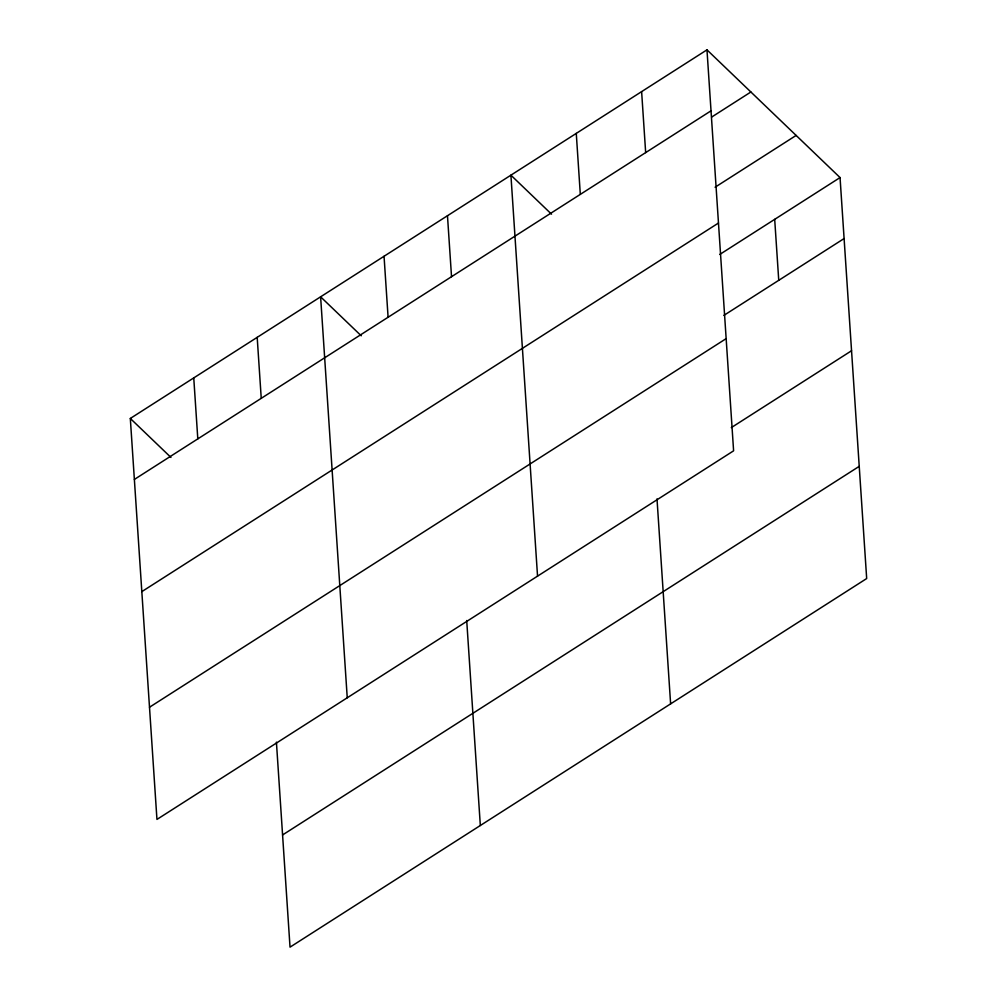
<?xml version="1.0" encoding="UTF-8"?>
<svg xmlns="http://www.w3.org/2000/svg" width="997" height="997" viewBox="0 0 997 997"><rect width="100%" height="100%" fill="white"/><g stroke="black" fill="none" stroke-linecap="round" stroke-linejoin="round"><path stroke-width="1.5" d="M706.973 49.85L733.605 450.818L156.953 819.422L130.32 418.453L706.973 49.85L840.047 177.578L866.68 578.547L290.027 947.15L276.418 742.167M134.371 479.432L711.023 110.829M711.671 117.06L750.878 91.998M715.086 187.224L796.129 135.43M141.823 591.632L718.476 223.029M719.797 254.434L840.047 177.578M723.847 315.413L844.098 238.557M149.5 707.234L726.152 338.631M731.299 427.613L851.55 350.745M282.575 834.95L859.227 466.347M551.528 214.168L510.913 175.173L537.545 576.154M361.238 335.802L320.61 296.819L347.243 697.788M130.32 418.453L170.948 457.436M774.694 219.352L778.744 280.331M641.619 91.624L645.67 152.603M656.998 498.886L670.62 703.87M576.266 133.399L580.316 194.378M447.479 215.726L451.529 276.705M466.708 620.533L480.33 825.516M384.044 256.266L388.095 317.245M257.189 337.36L261.239 398.339M193.754 377.913L197.805 438.892"/></g></svg>
